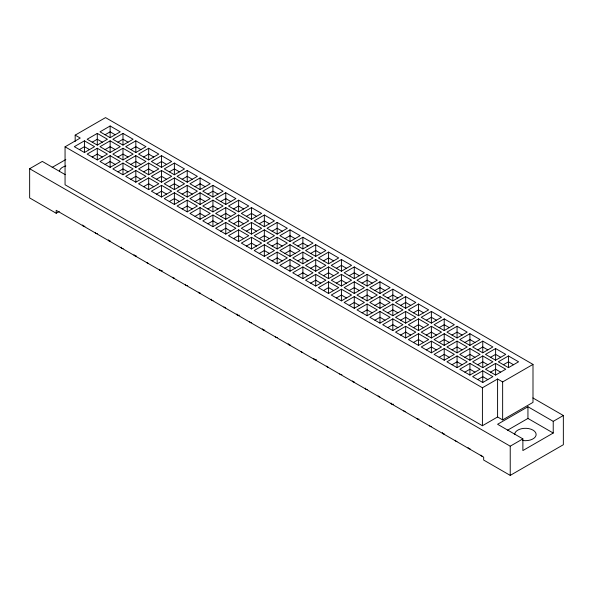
<?xml version="1.0" encoding="UTF-8"?>
<svg xmlns="http://www.w3.org/2000/svg" width="593" height="593" viewBox="0 0 593 593"><rect width="100%" height="100%" fill="white"/><g stroke="black" fill="none" stroke-linecap="round" stroke-linejoin="round"><path stroke-width="0.89" d="M65.223 174.653L42.296 161.422L29.65 168.723L29.65 197.929L56.187 213.25L56.187 210.337L483.673 457.144L483.673 460.057L510.232 475.393L563.35 444.72L563.35 415.515L532.914 397.947M75.178 135.13L105.532 117.607L532.996 364.406L532.996 402.373L502.642 419.896L497.586 416.975L482.413 425.737L65.06 184.786L65.06 146.819L80.24 138.05L75.178 135.13L75.178 141.46M84.436 140.83L74.318 146.671L84.436 152.512L94.554 146.671L84.436 140.83L84.436 152.512M97.289 133.41L87.171 139.251L97.289 145.092L107.4 139.251L97.289 133.41L97.289 145.092M110.135 125.99L100.017 131.831L110.135 137.672L120.253 131.831L110.135 125.99L110.135 137.672M79.38 149.592L84.436 146.671L89.499 149.592M92.226 142.172L97.289 139.251L102.344 142.172M105.08 134.752L110.135 131.831L115.19 134.752M52.162 167.404L65.823 159.524M97.289 148.25L87.171 154.091L97.289 159.932L107.4 154.091L97.289 148.25L97.289 159.932M110.135 140.83L100.017 146.671L110.135 152.512L120.253 146.671L110.135 140.83L110.135 152.512M122.981 133.41L112.87 139.251L122.981 145.092L133.099 139.251L122.981 133.41L122.981 145.092M92.226 157.012L97.289 154.091L102.344 157.012M105.08 149.592L110.135 146.671L115.19 149.592M117.925 142.172L122.981 139.251L128.044 142.172M110.135 155.662L100.017 161.504L110.135 167.345L120.253 161.504L110.135 155.662L110.135 167.352M122.981 148.25L112.87 154.091L122.981 159.932L133.099 154.091L122.981 148.25L122.981 159.932M135.834 140.83L125.716 146.671L135.834 152.512L145.952 146.671L135.834 140.83L135.834 152.512M105.08 164.424L110.135 161.504L115.19 164.424M117.925 157.012L122.981 154.091L128.044 157.012M130.771 149.592L135.834 146.671L140.889 149.592M122.981 163.082L112.87 168.923L122.981 174.765L133.099 168.923L122.981 163.082L122.981 174.765M135.834 155.662L125.716 161.504L135.834 167.345L145.952 161.504L135.834 155.662L135.834 167.352M148.68 148.25L138.562 154.091L148.68 159.932L158.798 154.091L148.68 148.25L148.68 159.932M117.925 171.844L122.981 168.923L128.044 171.844M130.771 164.424L135.834 161.504L140.889 164.424M143.625 157.012L148.68 154.091L153.743 157.012M56.187 213.25L59.218 211.493M135.834 170.502L125.716 176.343L135.834 182.184L145.952 176.343L135.834 170.502L135.834 182.184M148.68 163.082L138.562 168.923L148.68 174.765L158.798 168.923L148.68 163.082L148.68 174.765M161.533 155.662L151.415 161.504L161.533 167.345L171.651 161.504L161.533 155.662L161.533 167.352M130.771 179.264L135.834 176.343L140.889 179.264M143.625 171.844L148.68 168.923L153.743 171.844M156.47 164.424L161.533 161.504L166.589 164.424M148.68 177.922L138.562 183.763L148.68 189.604L158.798 183.763L148.68 177.922L148.68 189.604M161.533 170.502L151.415 176.343L161.533 182.184L171.651 176.343L161.533 170.502L161.533 182.184M174.379 163.082L164.261 168.923L174.379 174.765L184.497 168.923L174.379 163.082L174.379 174.765M143.625 186.684L148.68 183.763L153.743 186.684M156.47 179.264L161.533 176.343L166.589 179.264M169.324 171.844L174.379 168.923L179.442 171.844M161.533 185.342L151.415 191.183L161.533 197.024L171.651 191.183L161.533 185.342L161.533 197.024M174.379 177.922L164.261 183.763L174.379 189.604L184.497 183.763L174.379 177.922L174.379 189.604M187.232 170.502L177.114 176.343L187.232 182.184L197.35 176.343L187.232 170.502L187.232 182.184M156.47 194.104L161.533 191.183L166.589 194.104M169.324 186.684L174.379 183.763L179.442 186.684M182.17 179.264L187.232 176.343L192.288 179.264M174.379 192.755L164.261 198.596L174.379 204.444L184.497 198.596L174.379 192.755L174.379 204.444M187.232 185.342L177.114 191.183L187.232 197.024L197.35 191.183L187.232 185.342L187.232 197.024M200.078 177.922L189.96 183.763L200.078 189.604L210.196 183.763L200.078 177.922L200.078 189.604M169.324 201.516L174.379 198.596L179.442 201.516M182.17 194.104L187.232 191.183L192.288 194.104M195.023 186.684L200.078 183.763L205.141 186.684M187.232 200.175L177.114 206.016L187.232 211.857L197.35 206.016L187.232 200.175L187.232 211.857M200.078 192.755L189.96 198.596L200.078 204.444L210.196 198.596L200.078 192.755L200.078 204.444M212.931 185.342L202.813 191.183L212.931 197.024L223.05 191.183L212.931 185.342L212.931 197.024M182.17 208.936L187.232 206.016L192.288 208.936M195.023 201.516L200.078 198.596L205.141 201.516M207.869 194.104L212.931 191.183L217.987 194.104M200.078 207.594L189.96 213.436L200.078 219.277L210.196 213.436L200.078 207.594L200.078 219.277M212.931 200.175L202.813 206.016L212.931 211.857L223.05 206.016L212.931 200.175L212.931 211.857M225.777 192.755L215.659 198.596L225.777 204.444L235.895 198.596L225.777 192.755L225.777 204.444M195.023 216.356L200.078 213.436L205.141 216.356M207.869 208.936L212.931 206.016L217.987 208.936M220.722 201.516L225.777 198.596L230.84 201.516M212.931 215.014L202.813 220.855L212.931 226.696L223.05 220.855L212.931 215.014L212.931 226.696M225.777 207.594L215.659 213.436L225.777 219.277L235.895 213.436L225.777 207.594L225.777 219.277M238.631 200.175L228.513 206.016L238.631 211.857L248.749 206.016L238.631 200.175L238.631 211.857M207.869 223.776L212.931 220.855L217.987 223.776M220.722 216.356L225.777 213.436L230.84 216.356M233.568 208.936L238.631 206.016L243.686 208.936M225.777 222.434L215.659 228.275L225.777 234.116L235.895 228.275L225.777 222.434L225.777 234.116M238.631 215.014L228.513 220.855L238.631 226.696L248.749 220.855L238.631 215.014L238.631 226.696M251.476 207.594L241.358 213.436L251.476 219.277L261.595 213.436L251.476 207.594L251.476 219.277M220.722 231.196L225.777 228.275L230.84 231.196M233.568 223.776L238.631 220.855L243.686 223.776M246.421 216.356L251.476 213.436L256.539 216.356M238.631 229.847L228.513 235.688L238.631 241.536L248.749 235.688L238.631 229.847L238.631 241.536M251.476 222.434L241.358 228.275L251.476 234.116L261.595 228.275L251.476 222.434L251.476 234.116M264.33 215.014L254.212 220.855L264.33 226.696L274.44 220.855L264.33 215.014L264.33 226.696M233.568 238.616L238.631 235.695L243.686 238.616M246.421 231.196L251.476 228.275L256.539 231.196M259.267 223.776L264.33 220.855L269.385 223.776M251.476 237.267L241.358 243.108L251.476 248.949L261.595 243.108L251.476 237.267L251.476 248.949M264.33 229.847L254.212 235.688L264.33 241.536L274.44 235.688L264.33 229.847L264.33 241.536M277.176 222.434L267.058 228.275L277.176 234.116L287.294 228.275L277.176 222.434L277.176 234.116M246.421 246.028L251.476 243.108L256.539 246.028M259.267 238.616L264.33 235.695L269.385 238.616M272.12 231.196L277.176 228.275L282.231 231.196M264.33 244.687L254.212 250.528L264.33 256.369L274.44 250.528L264.33 244.687L264.33 256.369M277.176 237.267L267.058 243.108L277.176 248.949L287.294 243.108L277.176 237.267L277.176 248.949M290.021 229.847L279.911 235.688L290.021 241.536L300.14 235.688L290.021 229.847L290.021 241.536M259.267 253.448L264.33 250.528L269.385 253.448M272.12 246.028L277.176 243.108L282.231 246.028M284.966 238.616L290.021 235.695L295.084 238.616M277.176 252.107L267.058 257.948L277.176 263.789L287.294 257.948L277.176 252.107L277.176 263.789M290.021 244.687L279.911 250.528L290.021 256.369L300.14 250.528L290.021 244.687L290.021 256.369M302.875 237.267L292.757 243.108L302.875 248.949L312.993 243.108L302.875 237.267L302.875 248.949M272.12 260.868L277.176 257.948L282.231 260.868M284.966 253.448L290.021 250.528L295.084 253.448M297.812 246.028L302.875 243.108L307.93 246.028M290.021 259.526L279.911 265.368L290.021 271.209L300.14 265.368L290.021 259.526L290.021 271.209M302.875 252.107L292.757 257.948L302.875 263.789L312.993 257.948L302.875 252.107L302.875 263.789M315.721 244.687L305.603 250.528L315.721 256.369L325.839 250.528L315.721 244.687L315.721 256.369M284.966 268.288L290.021 265.368L295.084 268.288M297.812 260.868L302.875 257.948L307.93 260.868M310.665 253.448L315.721 250.528L320.783 253.448M302.875 266.939L292.757 272.787L302.875 278.628L312.993 272.787L302.875 266.939L302.875 278.628M315.721 259.526L305.603 265.368L315.721 271.209L325.839 265.368L315.721 259.526L315.721 271.209M328.574 252.107L318.456 257.948L328.574 263.789L338.692 257.948L328.574 252.107L328.574 263.789M297.812 275.708L302.875 272.787L307.93 275.708M310.665 268.288L315.721 265.368L320.783 268.288M323.511 260.868L328.574 257.948L333.629 260.868M315.721 274.359L305.603 280.2L315.721 286.041L325.839 280.2L315.721 274.359L315.721 286.041M328.574 266.939L318.456 272.787L328.574 278.628L338.692 272.787L328.574 266.939L328.574 278.628M341.42 259.526L331.302 265.368L341.42 271.209L351.538 265.368L341.42 259.526L341.42 271.209M310.665 283.12L315.721 280.2L320.783 283.12M323.511 275.708L328.574 272.787L333.629 275.708M336.364 268.288L341.42 265.368L346.482 268.288M328.574 281.779L318.456 287.62L328.574 293.461L338.692 287.62L328.574 281.779L328.574 293.461M341.42 274.359L331.302 280.2L341.42 286.041L351.538 280.2L341.42 274.359L341.42 286.041M354.273 266.939L344.155 272.787L354.273 278.628L364.391 272.787L354.273 266.939L354.273 278.628M323.511 290.54L328.574 287.62L333.629 290.54M336.364 283.12L341.42 280.2L346.482 283.12M349.21 275.708L354.273 272.787L359.328 275.708M341.42 289.199L331.302 295.04L341.42 300.881L351.538 295.04L341.42 289.199L341.42 300.881M354.273 281.779L344.155 287.62L354.273 293.461L364.391 287.62L354.273 281.779L354.273 293.461M367.119 274.359L357.001 280.2L367.119 286.041L377.237 280.2L367.119 274.359L367.119 286.041M336.364 297.96L341.42 295.04L346.482 297.96M349.21 290.54L354.273 287.62L359.328 290.54M362.064 283.12L367.119 280.2L372.182 283.12M354.273 296.619L344.155 302.46L354.273 308.301L364.391 302.46L354.273 296.619L354.273 308.301M367.119 289.199L357.001 295.04L367.119 300.881L377.237 295.04L367.119 289.199L367.119 300.881M379.972 281.779L369.854 287.62L379.972 293.461L390.09 287.62L379.972 281.779L379.972 293.461M349.21 305.38L354.273 302.46L359.328 305.38M362.064 297.96L367.119 295.04L372.182 297.96M374.909 290.54L379.972 287.62L385.027 290.54M367.119 304.031L357.001 309.88L367.119 315.721L377.237 309.88L367.119 304.031L367.119 315.721M379.972 296.619L369.854 302.46L379.972 308.301L390.09 302.46L379.972 296.619L379.972 308.301M392.818 289.199L382.7 295.04L392.818 300.881L402.936 295.04L392.818 289.199L392.818 300.881M362.064 312.8L367.119 309.88L372.182 312.8M374.909 305.38L379.972 302.46L385.027 305.38M387.763 297.96L392.818 295.04L397.881 297.96M379.972 311.451L369.854 317.292L379.972 323.133L390.09 317.292L379.972 311.451L379.972 323.133M392.818 304.031L382.7 309.88L392.818 315.721L402.936 309.88L392.818 304.031L392.818 315.721M405.671 296.619L395.553 302.46L405.671 308.301L415.789 302.46L405.671 296.619L405.671 308.301M374.909 320.213L379.972 317.292L385.027 320.213M387.763 312.8L392.818 309.88L397.881 312.8M400.609 305.38L405.671 302.46L410.727 305.38M392.818 318.871L382.7 324.712L392.818 330.553L402.936 324.712L392.818 318.871L392.818 330.553M405.671 311.451L395.553 317.292L405.671 323.133L415.789 317.292L405.671 311.451L405.671 323.133M418.517 304.031L408.399 309.88L418.517 315.721L428.635 309.88L418.517 304.031L418.517 315.721M387.763 327.632L392.818 324.712L397.881 327.632M400.609 320.213L405.671 317.292L410.727 320.213M413.462 312.8L418.517 309.88L423.58 312.8M405.671 326.291L395.553 332.132L405.671 337.973L415.789 332.132L405.671 326.291L405.671 337.973M418.517 318.871L408.399 324.712L418.517 330.553L428.635 324.712L418.517 318.871L418.517 330.553M431.37 311.451L421.252 317.292L431.37 323.133L441.481 317.292L431.37 311.451L431.37 323.133M400.609 335.052L405.671 332.132L410.727 335.052M413.462 327.632L418.517 324.712L423.58 327.632M426.308 320.213L431.37 317.292L436.426 320.213M418.517 333.711L408.399 339.552L418.517 345.393L428.635 339.552L418.517 333.711L418.517 345.393M431.37 326.291L421.252 332.132L431.37 337.973L441.481 332.132L431.37 326.291L431.37 337.973M444.216 318.871L434.098 324.712L444.216 330.553L454.334 324.712L444.216 318.871L444.216 330.553M413.462 342.472L418.517 339.552L423.58 342.472M426.308 335.052L431.37 332.132L436.426 335.052M439.154 327.632L444.216 324.712L449.272 327.632M431.37 341.131L421.252 346.972L431.37 352.813L441.481 346.972L431.37 341.131L431.37 352.813M444.216 333.711L434.098 339.552L444.216 345.393L454.334 339.552L444.216 333.711L444.216 345.393M457.062 326.291L446.944 332.132L457.062 337.973L467.18 332.132L457.062 326.291L457.062 337.973M426.308 349.892L431.37 346.972L436.426 349.892M439.154 342.472L444.216 339.552L449.272 342.472M452.007 335.052L457.062 332.132L462.125 335.052M444.216 348.543L434.098 354.384L444.216 360.225L454.334 354.384L444.216 348.543L444.216 360.225M457.062 341.131L446.944 346.972L457.062 352.813L467.18 346.972L457.062 341.131L457.062 352.813M469.915 333.711L459.797 339.552L469.915 345.393L480.034 339.552L469.915 333.711L469.915 345.393M439.154 357.305L444.216 354.384L449.272 357.305M452.007 349.892L457.062 346.972L462.125 349.892M464.853 342.472L469.915 339.552L474.971 342.472M457.062 355.963L446.944 361.804L457.062 367.645L467.18 361.804L457.062 355.963L457.062 367.645M469.915 348.543L459.797 354.384L469.915 360.225L480.034 354.384L469.915 348.543L469.915 360.225M482.761 341.131L472.643 346.972L482.761 352.813L492.879 346.972L482.761 341.131L482.761 352.813M452.007 364.725L457.062 361.804L462.125 364.725M464.853 357.305L469.915 354.384L474.971 357.305M477.706 349.892L482.761 346.972L487.824 349.892M469.915 363.383L459.797 369.224L469.915 375.065L480.034 369.224L469.915 363.383L469.915 375.065M482.761 355.963L472.643 361.804L482.761 367.645L492.879 361.804L482.761 355.963L482.761 367.645M495.615 348.543L485.497 354.384L495.615 360.225L505.733 354.384L495.615 348.543L495.615 360.225M464.853 372.145L469.915 369.224L474.971 372.145M477.706 364.725L482.761 361.804L487.824 364.725M490.552 357.305L495.615 354.384L500.67 357.305M482.761 370.803L472.643 376.644L482.761 382.485L492.879 376.644L482.761 370.803L482.761 382.485M495.615 363.383L485.497 369.224L495.615 375.065L505.733 369.224L495.615 363.383L495.615 375.065M508.46 355.963L498.342 361.804L508.46 367.645L518.578 361.804L508.46 355.963L508.46 367.645M477.706 379.564L482.761 376.644L487.824 379.564M490.552 372.145L495.615 369.224L500.67 372.145M503.405 364.725L508.46 361.804L513.523 364.725M65.06 146.819L482.413 387.77L497.586 379.009L502.642 381.929L532.996 364.406M527.94 406.754L497.586 424.277L522.878 438.879L522.878 450.561L553.232 433.038L553.232 421.356L527.94 406.754L527.94 418.436L553.232 433.038M507.452 430.266L527.94 418.436M29.65 168.723L510.232 446.181L522.878 438.879M553.232 421.356L563.35 415.515M510.232 446.181L510.232 475.393M502.642 381.929L502.642 419.896M497.586 379.009L497.586 416.975M482.413 387.77L482.413 425.737M316.477 359.706A1.786 1.03 0 0 1 314.572 359.558A1.786 1.03 0 0 1 313.993 358.498M239.387 315.194A1.786 1.03 0 0 1 237.482 315.046A1.786 1.03 0 0 1 236.904 313.993M354.429 382.055A1.786 1.03 0 0 1 352.487 380.936M123.136 248.519A1.786 1.03 0 0 1 121.254 247.222M341.887 374.606A1.786 1.03 0 0 1 339.693 373.872M444.372 433.98A1.786 1.03 0 0 1 442.593 432.519M251.632 322.703A1.786 1.03 0 0 1 249.697 321.769M482.302 456.21A1.786 1.03 0 0 1 480.982 455.12M264.789 330.093A1.786 1.03 0 0 1 263.062 329.827A1.786 1.03 0 0 1 262.595 328.826M213.087 300.451A1.786 1.03 0 0 1 211.204 299.154M393.574 404.218A1.786 1.03 0 0 1 391.669 404.07A1.786 1.03 0 0 1 391.091 403.01M136.294 255.909A1.786 1.03 0 0 1 134.107 254.642M367.275 389.475A1.786 1.03 0 0 1 365.392 388.178M225.622 307.871A1.786 1.03 0 0 1 223.998 306.929M470.071 448.819A1.786 1.03 0 0 1 468.188 447.522M328.107 367.186A1.786 1.03 0 0 1 326.787 366.096M148.524 263.359A1.786 1.03 0 0 1 146.901 262.417M200.234 293.031A1.786 1.03 0 0 1 198.299 292.09M110.594 241.069A1.786 1.03 0 0 1 109.675 241.069M109.379 241.01A1.786 1.03 0 0 1 108.408 239.809M302.719 352.383A1.786 1.03 0 0 1 301.096 351.441M456.906 441.4A1.786 1.03 0 0 1 455.283 440.28M84.903 226.237A1.786 1.03 0 0 1 82.812 225.674M82.709 225.503A1.786 1.03 0 0 1 82.709 224.969M97.445 233.686A1.786 1.03 0 0 1 95.503 232.745M187.692 285.581A1.786 1.03 0 0 1 185.505 284.314M405.204 411.698A1.786 1.03 0 0 1 403.885 410.608M379.816 396.887A1.786 1.03 0 0 1 378.186 395.768M174.535 278.191A1.786 1.03 0 0 1 172.6 277.257M277.331 337.543A1.786 1.03 0 0 1 275.397 336.602M290.177 344.963A1.786 1.03 0 0 1 288.294 343.666M418.977 419.118A1.786 1.03 0 0 1 416.79 418.384M431.526 426.567A1.786 1.03 0 0 1 429.584 425.448M162.289 270.682A1.786 1.03 0 0 1 159.91 270.186M159.806 270.015A1.786 1.03 0 0 1 159.806 269.481M59.389 171.644A10.733 6.197 0 0 1 65.86 165.958M514.68 434.499A10.733 6.197 0 0 1 526.288 428.324A10.733 6.197 0 0 1 535.998 435.514A10.733 6.197 0 0 1 522.796 440.51"/></g></svg>
